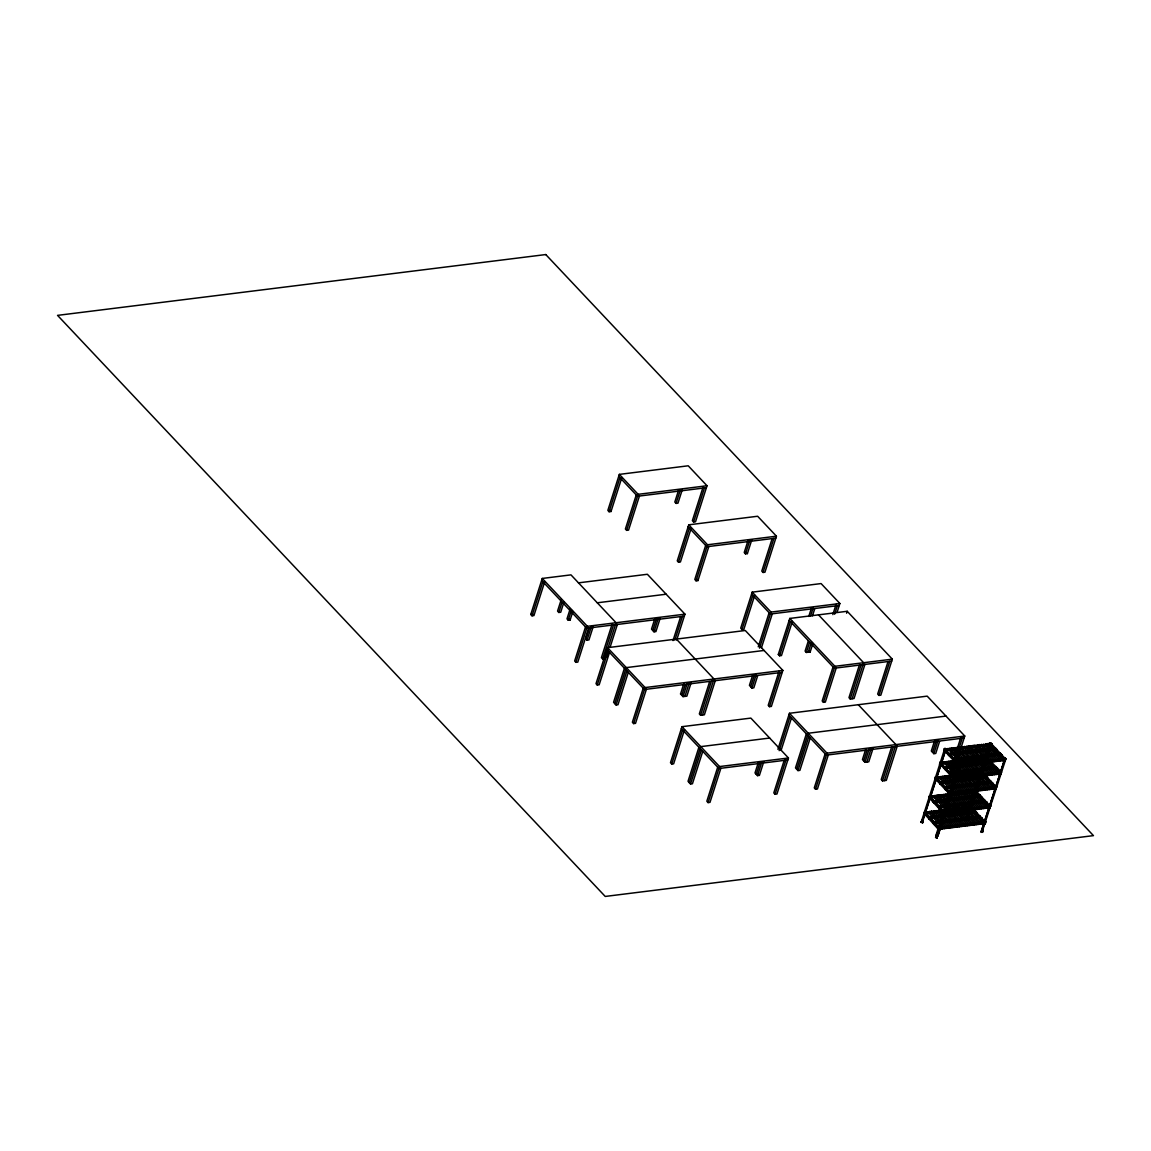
<?xml version="1.0" encoding="UTF-8"?>
<svg xmlns="http://www.w3.org/2000/svg" width="1151" height="1151" viewBox="0 0 1151 1151"><rect width="100%" height="100%" fill="white"/><g stroke="black" fill="none" stroke-linecap="round" stroke-linejoin="round"><path stroke-width="1.5" d="M923.821 813.757L925.217 814.663M959.056 775.198L959.373 774.22L974.638 790.42L974.897 792.392L930.44 797.888L931.547 797.787L931.878 796.751L930.166 796.204L931.85 796.765L931.087 798.794L928.699 797.931L931.073 797.456M934.828 778.882L935.418 779.716L937.058 776.968L935.821 778.177L949.489 792.679M937.058 777.026C937.374 779.486 933.677 776.191 936.526 776.767M939.533 764.106L940.151 764.926L941.489 762.005M954.74 777.357L953.488 778.45L954.74 777.357L940.094 762.235L941.158 761.962M971.214 808.189L971.919 808.937L972.278 807.93L970.264 808.333L970.595 807.297L984.292 821.843L985.889 821.756L985.285 823.943L985.242 821.109L983.558 821.066L983.227 822.102M990.234 808.06L989.587 807.239M990.882 806.017L988.479 805.196L987.687 807.225L990.105 808.131M1003.787 760.84L1005.341 760.739L1004.679 759.948M1005.96 758.797L1003.888 758.25L1003.571 759.228M921.26 821.627L922.642 822.692M966.782 816.807L966.667 816.678M937.216 836.158C935.993 835.108 937.231 837.669 936.54 835.425M937.331 836.446L937.216 835.612M982.853 830.907C980.767 828.921 983.573 831.727 981.817 829.986M983.012 830.461L982.335 829.756L982.853 830.518M921.85 820.217C923.865 822.131 921.75 818.836 922.598 822.807M936.986 837.036C933.878 837.482 938.583 837.424 936.396 835.626M960.236 764.365C957.92 763.314 960.869 764.652 959.819 765.271L960.438 765.933L960.754 764.969M969.027 815.311L967.272 815.124M1003.24 758.941L1003.571 757.905L1005.902 758.595L1004.809 758.207M958.452 764.523L957.474 764.638L957.805 763.602L960.812 764.365M938.842 829.713L940.094 829.324M949.676 794.78L950.87 794.348M956.467 777.918L955.229 778.134M959.085 766.58L959.905 766.048M982.177 771.343C985.774 773.242 978.249 771.458 981.616 771.141M989.011 745.143L991.184 745.632M1003.873 759.804L1002.78 759.933L1003.427 760.624L1003.758 759.588L990.277 745.172L991.802 743.863L989.572 743.042L991.874 743.776L991.212 743.042M937.734 835.698L936.626 836.36L936.209 835.18M968.61 815.253L991.802 743.647M938.54 829.526L924.512 814.002M945.618 811.757L943.575 810.836M949.158 793.773L949.561 794.737L949.949 791.859M940.266 764.465L953.776 778.81C957.79 781.774 952.769 778.623 954.74 777.083M974.681 790.248L973.832 792.521L976.091 792.924M944.64 811.901L943.935 813.858L989.4 807.786L975.185 792.463L976.739 791.025M980.048 773.199L982.163 773.947M987.644 759.315L986.939 759.2M987.558 757.3L986.925 756.552M935.763 836.878L937.202 837.525M936.008 836.187L937.964 835.928L960.538 764.077L959.056 763.559L935.849 835.64M937.087 837.899L937.115 837.151M980.954 831.713L981.918 831.08M981.544 830.504L1005.197 757.905L982.048 830.777M982.019 832.418L982.767 831.741M938.425 827.454C940.525 828.576 940.928 825.972 938.425 827.454L924.828 813.023L970.307 807.225L969.976 808.261L946.784 811.11M949.532 792.118L949.014 793.787M959.171 764.451L958.884 763.516M926.008 812.966L924.915 813.11L925.735 812.822M943.432 811.671L929.418 796.147M937.331 836.36L936.526 836.216L959.488 764.235L958.51 764.35L944.424 748.797M994.953 787.946L981.242 773.472L981.573 772.436L995.284 787.083L996.939 787.039L994.55 786.205L994.392 788.924L994.09 787.255M970.998 809.052C974.796 806.175 967.415 806.678 970.653 805.973M985.472 756.466L1001.658 772.206L1000.579 772.494M544.811 581.485L533.935 615.569L532.021 615.814L530.769 614.476L542.265 578.449L570.968 574.867L616.087 622.749L605.124 657.077M532.021 615.814L542.898 581.73M561.357 599.211L557.544 611.138L558.81 612.476L560.724 612.231L563.976 602.002M558.81 612.476L562.062 602.246M570.249 608.663L566.983 618.878L568.234 620.216L570.148 619.972L572.867 611.454M568.234 620.216L571.5 609.987M703.232 486.6L692.355 520.684L693.607 522.022L695.521 521.777L707.016 485.751L688.226 465.795L619.339 474.385L607.843 510.411L609.095 511.735L611.008 511.504L621.885 477.42M609.095 511.735L619.972 477.651M585.514 626.935L574.637 661.019L575.888 662.343L577.802 662.113L588.679 628.029M575.888 662.343L587.384 626.317L542.265 578.449M589.053 628.604L585.787 638.834L587.039 640.157L588.952 639.913L593.297 626.288M587.039 640.157L591.384 626.518M636.258 494.944L625.381 529.028L626.633 530.352L628.547 530.122L639.424 496.038M626.633 530.352L638.143 494.326L619.339 474.385M612.289 623.597L601.412 657.681L602.678 659.019L604.592 658.775M602.678 659.019L613.555 624.935M779.083 671.263L768.206 705.347L769.458 706.671L771.371 706.426L782.867 670.4L745.273 630.503L607.512 647.668L596.002 683.694L597.254 685.032L599.167 684.787L609.512 652.416M597.254 685.032L608.131 650.948M607.037 656.833L608.678 651.725M610.303 646.603L617.382 624.446M678.615 490.139L674.803 502.066L676.054 503.404L677.968 503.16L682.327 489.52M676.054 503.404L680.414 489.765M624.432 668.227L613.555 702.311L616.058 704.973L617.972 704.743L628.302 672.357M614.807 703.649L626.302 667.609L764.077 650.459M616.058 704.973L626.935 670.889M654.761 618.936L651.495 629.151L654.013 631.813L655.926 631.582L660.271 617.943M656.559 618.562L652.761 630.489L654.674 630.244M654.013 631.813L658.358 618.188M772.105 538.754L761.775 571.126L763.027 572.464L764.94 572.22L776.436 536.193L757.631 516.252L688.758 524.827L677.248 560.854L678.514 562.192L680.428 561.947L691.305 527.863L689.391 528.108L678.514 562.192M693.607 522.022L704.484 487.938M643.236 688.183L632.359 722.267L633.611 723.591L635.525 723.36L646.402 689.276M633.611 723.591L645.107 687.564L607.512 647.668M673.018 640.589L680.629 616.72M674.817 640.201L682.428 616.346M705.678 545.387L694.801 579.471L696.053 580.809L697.966 580.564L708.843 546.48M676.73 639.97L684.96 614.159L647.366 574.277L578.478 582.852M696.053 580.809L707.548 544.768L688.758 524.827M691.204 682.529L686.859 696.154L683.032 696.628L680.529 693.981L683.78 683.752M681.78 695.305L685.046 685.075M683.032 696.628L687.377 683.003M684.946 696.398L689.291 682.759M784.133 760.552L773.789 792.924L775.04 794.262L776.954 794.017L788.464 757.991L750.855 718.095L681.967 726.684L670.472 762.71L671.724 764.034L673.637 763.804L684.514 729.72M671.724 764.034L682.601 729.95M748.035 540.582L744.222 552.509L745.474 553.847L747.387 553.602L751.747 539.977M745.474 553.847L749.833 540.207M709.663 681.536L699.319 713.922L700.571 715.246L704.398 714.771L715.275 680.687L714.023 679.363M700.571 715.246L711.447 681.162M702.484 715.016L713.994 678.975L676.385 639.093M698.902 747.244L688.025 781.328L690.528 783.989L692.442 783.745L702.772 751.373M689.276 782.651L700.772 746.625L769.659 738.05M690.528 783.989L701.405 749.905M837.094 612.274L839.885 603.512L821.095 583.571L752.207 592.146L740.712 628.173L741.963 629.511L743.877 629.266L754.754 595.182M741.963 629.511L752.84 595.427M763.027 572.464L773.904 538.38M717.706 767.185L706.829 801.269L708.081 802.607L709.994 802.362L720.871 768.278M708.081 802.607L719.576 766.566L681.967 726.684M758.25 646.79L769.127 612.706M759.502 648.128L771.012 612.087L752.207 592.146M752.668 675.162L749.402 685.392L751.92 688.053L753.833 687.809L757.631 675.882M761.415 647.884L772.292 613.8M750.653 686.73L754.466 674.788M751.92 688.053L756.265 674.414M792.348 621.468L781.471 655.552L779.558 655.782L778.306 654.459L789.802 618.432L847.208 611.282L892.327 659.149L880.832 695.175L878.918 695.42L877.666 694.082L887.997 661.71M779.558 655.782L790.435 621.698M769.458 706.671L780.335 672.587M758.25 762.753L754.998 772.983L757.502 775.645L759.415 775.4L763.76 761.775M760.048 762.379L756.25 774.306L758.164 774.076M757.502 775.645L761.847 762.005M808.765 616.432L811.484 607.901M810.563 616.058L813.282 607.527M812.477 615.814L814.649 608.994M808.362 640.891L805.096 651.121L806.347 652.459L810.175 651.97L812.894 643.452M806.347 652.459L809.613 642.229M808.261 652.214L811.527 641.985M777.918 749.33L789.428 713.289L927.188 696.139L964.783 736.021L953.287 772.062M779.169 750.653L790.046 716.569M781.083 750.409L791.428 718.037M775.04 794.262L785.917 760.178L784.665 758.84M832.835 614.591L836.101 604.361M834.633 614.217L837.352 605.699M806.347 733.863L795.47 767.947L797.974 770.595L799.887 770.364L810.218 737.978M796.722 769.271L808.218 733.245L945.993 716.08M846.589 613.224L847.208 611.282M797.974 770.595L808.851 736.511M833.051 666.918L822.174 701.002L823.425 702.326L825.339 702.096L836.216 668.012L834.964 666.674M823.425 702.326L834.921 666.3L789.802 618.432M825.152 753.804L814.275 787.888L815.527 789.212L817.44 788.982L828.317 754.898M815.527 789.212L827.022 753.186L789.428 713.289M859.293 665.278L848.963 697.664L850.215 698.988L854.042 698.513L864.919 664.429M850.215 698.988L861.092 664.904M852.128 698.758L863.624 662.717L818.505 614.85M878.918 695.42L889.795 661.336M865.696 749.373L862.444 759.602L864.948 762.264L868.775 761.789L873.12 748.15M863.696 760.926L866.962 750.711M864.948 762.264L869.293 748.625M866.861 762.02L871.206 748.38M891.579 747.172L881.234 779.544L882.486 780.882L886.313 780.392L897.205 746.308L895.938 744.985M882.486 780.882L893.377 746.798M884.4 780.637L895.91 744.611L858.301 704.714M934.583 740.798L931.317 751.013L933.835 753.675L935.749 753.445L939.547 741.517M932.569 752.351L936.382 740.424M933.835 753.675L938.18 740.05M921.404 822.605L921.649 820.908M924.9 813.11L924.411 811.959L924.411 814.577L925.174 812.707M939.547 764.293L940.108 762.178M921.922 822.433L946.151 748.769L944.626 748.582L943.849 750.812L946.165 751.474M921.706 822.346L921.908 821.181M921.088 822.102C924.311 820.433 921.073 820.519 923.275 820.303M930.281 796.19L929.332 798.708M945.374 748.898L944.424 751.416M922.354 822.505L946.05 748.668M922.714 822.735L922.8 820.821L921.735 820.792M925.203 813.44L924.9 814.419L925.85 814.304L938.727 827.972L937.777 828.087L939.043 826.993L925.26 812.117L970.307 807.225M925.289 813.038L925.605 812.074L925.922 813.714M930.137 797.571L929.821 798.549L930.771 798.434L930.526 796.204M924.944 814.764L926.613 813.613M930.9 797.111L931.231 796.075L931.878 796.751M945.993 749.819L946.323 748.783L945.259 748.913L945.906 749.603M925.85 814.304L926.152 813.325L923.951 813.685M925.188 814.779L926.454 813.656M937.302 777.083L937.144 779.803L935.936 779.918L934.813 779.04L935.446 776.925M942.64 762.984L941.863 765.012L940.122 764.926M926.167 814.663L926.958 812.62L925.246 812.074L925.893 812.764C927.375 810.98 922.929 811.973 925.519 811.599M937.619 778.795L937.95 777.774M942.338 764.019L942.022 762.293M947.46 813.009L947.719 812.016L932.497 795.773L932.195 796.809M938.439 776.853L938.166 777.731M942.914 762.998L943.273 761.991L958.495 778.234L958.251 779.227M947.158 749.474L947.604 748.538L973.674 776.35L973.386 777.385M929.102 812.419L929.476 811.426L944.683 827.641L944.381 828.619M940.079 777.558L940.453 776.58L955.675 792.794L955.359 793.758M944.798 762.768L945.172 761.761L960.394 778.004L960.078 778.968M932.972 802.017L933.288 801.038L980.35 795.111L980.048 796.147M943.748 768.235L944.065 767.257L963.329 764.854M948.064 754.725L948.381 753.747L995.414 747.833M935.921 796.305L936.295 795.327L951.503 811.541L951.158 812.477M942.007 777.385L942.352 776.335L957.574 792.55L957.315 793.557M946.683 762.466L947.072 761.516M951.014 749.013L951.388 748.064M931.36 811.167L930.958 812.131M945.072 769.587L945.316 768.595L992.378 762.667L992.033 763.732M949.388 756.078L949.633 755.07L996.694 749.157L996.334 750.222M929.361 819.195L929.62 818.232L976.667 812.304L976.451 813.34M937.82 796.075L938.194 795.096M943.878 777.083L944.252 776.105L959.459 792.32L959.157 793.284M948.597 762.293L948.971 761.315M952.913 748.783L953.229 747.805L979.357 775.63L979.055 776.608M932.9 811.944L933.274 810.995L948.482 827.181L948.165 828.144M939.734 795.902L940.094 794.881L955.301 811.067L955.013 812.102M970.048 764.71L970.394 763.775L955.172 747.531L954.826 748.61M937.993 807.326L938.295 806.362L985.371 800.492L985.069 801.47M941.619 795.6L941.993 794.65M947.676 776.608L947.978 775.645L963.258 791.845L962.955 792.823M948.769 773.558L949.071 772.58L996.133 766.652M952.395 761.818L952.711 760.854L967.977 777.054L967.674 778.033M953.086 760.034L953.388 759.07L1000.464 753.2L1001.356 755.545L1001.787 754.552M956.711 748.308L957.085 747.359M960.999 736.885L950.122 770.969L951.373 772.292L962.25 738.208M945.374 789.687L945.604 788.694L992.666 782.766L992.45 783.831M949.546 776.306L949.82 775.386M950.093 774.896L950.338 773.904L997.385 767.976M958.61 748.078L958.984 747.085L974.192 763.3L973.818 764.25M938.583 811.239L938.828 810.232M945.403 795.125L945.777 794.118L960.999 810.362L960.682 811.34M956.193 761.343L956.553 760.336L971.775 776.58L971.458 777.558M960.495 747.833L960.869 746.855M940.482 810.995L940.856 810.016L956.064 826.231L955.762 827.209M947.287 794.823L947.561 793.96M958.064 761.056L958.452 760.106M962.38 747.531L962.768 746.596L988.853 774.45L988.522 775.371M942.367 810.692L942.64 809.815M943.791 810.808L942.381 811.93L943.36 811.815M936.497 778.896L980.954 773.4L981.285 772.364L980.638 771.688L936.223 777.213L950.453 792.535L948.438 792.938L949.776 791.83M954.237 779.874L954.467 776.997L953.157 778.148L953.963 778.997M942.41 811.901L942.727 810.923M948.482 792.91L948.784 791.931M953.503 777.141L953.201 778.119L955.172 777.745M957.503 764.609L957.819 763.631M948.769 793.24L950.021 792.147M957.805 764.926L959.056 763.847L958.754 764.811M937.936 828.878L938.497 826.878M958.596 763.818L957.977 765.76L959.128 766.58L959.776 764.307L1004.535 758.826M955.258 775.659L955.632 774.652M959.977 760.883L960.222 759.876M964.293 747.359L964.667 746.352L990.752 774.22L990.435 775.198M936.195 836.806L936.137 835.425M939.23 827.641L938.741 829.655M943.935 813.872L944.079 811.714M958.553 766.393L959.589 764.566M936.036 837.468L936.338 836.489M950.107 794.881L951.776 792.622L950.352 792.852M954.798 780.076L955.431 778.119M936.569 837.64L959.805 764.581M937.734 836.288L960.84 764.178L961.157 765.89L960.51 765.199M961.876 760.638L962.135 759.703M940.18 829.166L940.813 827.324L941.13 829.051L940.482 828.36M945.345 813.225L945.662 812.261M946.367 812.16L945.748 811.513L946.064 813.182L945.417 812.491M952.122 794.19L951.704 792.521M954.121 779.04L956.841 779.4L956.524 777.688M963.775 760.408L964.15 759.444M968.092 746.898L968.336 745.891M948.079 810.045L948.453 809.067M942.41 828.835L942.784 827.886L927.577 811.671M953.445 793.931L953.776 793.025L938.497 776.824M962.437 765.674L962.812 764.724M961.315 773.947L961.013 774.983M965.934 759.228L965.66 760.106M970.365 745.675L969.919 746.625M949.302 812.75L949.604 811.786L934.396 795.542M964.394 765.458L964.696 764.494M951.863 809.585L952.237 808.563L967.459 824.807L967.142 825.785M967.574 759.933L967.948 758.984M971.89 746.423L972.264 745.431L987.472 761.645L987.155 762.624M961.934 778.695L962.294 777.759L946.942 761.53M966.25 765.185L966.595 764.25M946.251 828.317L946.582 827.411L931.303 811.21M964.754 774.479L965.128 773.501L980.335 789.715L980.005 790.622M973.847 746.208L974.149 745.172M953.1 812.275L953.402 811.311L938.079 795.14M963.876 778.508L964.178 777.529L948.856 761.358M968.192 764.983L968.495 764.019M966.653 774.249L967.013 773.242M971.372 759.459L971.617 758.466M960.984 793.025L961.358 792.075L946.151 775.889M965.747 778.205L966.077 777.285L950.87 761.07M968.926 773.055L968.523 773.947M973.329 759.243L973.645 758.264M977.573 745.704L977.947 744.726M957.56 808.865L957.934 807.916M956.884 811.8L957.2 810.836L941.921 794.622M971.976 764.523L972.293 763.545M951.963 827.67L952.28 826.706L937.058 810.462M959.459 808.635L959.833 807.657L975.041 823.871L974.739 824.835M970.437 773.774L970.811 772.767L986.033 789.01L985.716 789.989M979.472 745.474L979.846 744.524L995.054 760.71L994.752 761.674M958.855 811.599L959.1 810.592L943.892 794.406M964.826 792.521L965.157 791.615L949.877 775.4M969.631 777.817L969.876 776.824L945.46 750.725M961.286 808.376L961.603 807.398M981.357 745.172L981.688 744.265L996.953 760.466L996.579 761.415M966.739 792.348L967.056 791.37L955.402 779.011M975.775 764.048L976.091 763.07M974.235 773.299L974.609 772.321L989.817 788.536L989.515 789.514M983.271 744.999L983.645 744.05L998.852 760.236L998.55 761.214M963.258 808.16L963.632 807.182L978.839 823.397L978.523 824.361M968.581 792.089L968.955 791.14L953.733 774.896M977.99 762.84L977.731 763.832M976.077 773.04L976.508 772.091M980.853 758.279L981.098 757.315M959.56 826.735L959.862 825.756L947.057 812.174M964.48 810.865L964.783 809.887L949.676 793.845M970.538 791.874L970.854 790.895L955.575 774.695M975.257 777.083L975.573 776.105L949.374 748.323M979.573 763.573L979.875 762.595M967.041 807.685L967.415 806.678M978.033 772.825L978.408 771.846L993.615 788.061L993.313 789.039M982.753 758.034L982.997 757.041M987.069 744.524L987.443 743.575M981.774 762.365L981.486 763.401M979.242 772.853L979.573 771.817L980.22 772.508L979.587 771.861M983.961 758.063L984.292 757.027L984.939 757.718M988.277 744.553L988.608 743.517L991.328 743.891M968.581 806.678L968.264 807.714L969.976 808.261L968.897 808.347L968.581 806.678L969.66 806.534M980.048 771.803L980.364 773.443M968.279 810.39L968.581 809.412L953.46 793.37M980.724 771.228L980.062 773.53M983.371 763.099L983.673 762.12L968.408 745.92M985.414 756.48L984.609 758.739L986.551 759.401M968.408 814.635L966.854 814.937L989.702 742.942L988.925 745.229L990.32 744.064L989.716 743.287M963.344 826.26L963.66 825.281L948.323 809.11M989.716 742.97L966.682 816.332M967.919 815.987L967.142 816.534L967.444 815.555M967.185 815.239C970.365 815.153 964.797 815.311 967.948 814.476M971.746 802.535L974.465 794.017M982.076 770.163L983.717 765.041M941.216 764.106L985.673 758.61L986.004 757.574L985.357 756.898L940.957 762.422L942.194 763.976M999.672 773.17L985.961 758.682L987.486 757.43M967.66 816.735L967.977 815.757M968.897 815.469L970.048 809.527M972.221 802.707L974.94 794.19M976.566 789.068L980.379 777.141M982.551 770.321L989.63 748.164M968.264 816.217L967.588 814.922M965.2 825.972L965.56 825.051L950.208 808.822L950.035 809.844M968.135 816.706L991.443 743.848L1005.226 758.567M971.617 808.592L971.933 807.628L970.984 807.743M975.89 793.212L977.156 792.089L975.185 792.463M982.206 773.328L982.925 774.105L983.213 773.098L981.285 773.443L982.22 773.357M976.868 793.097L977.199 792.061L976.221 792.176M982.925 774.105L983.256 773.069M991.788 743.92L991.961 745.805L990.982 745.92M972.063 809.916L972.379 808.937L957.042 792.722M978.134 790.924L978.436 789.96L963.114 773.789M982.853 776.134L983.155 775.17L957.013 747.33M974.034 809.7L974.278 808.707L958.999 792.507M985.055 774.925L984.709 775.86M969.027 825.483L969.358 824.576L954.078 808.362L953.791 809.398M975.861 809.441L976.177 808.477L960.97 792.291M981.918 790.449L982.235 789.485L966.955 773.271M986.105 777.155L986.407 776.119L939.345 782.047L940.353 784.349M986.637 775.659L986.954 774.695L960.754 746.898M990.953 762.149L991.27 761.185L975.933 745.014M995.457 747.877L996.392 750.193M970.94 825.31L971.243 824.332L955.905 808.117M975.127 812.016L975.372 811.023M934.166 803.384L934.54 802.362L981.616 796.506L981.371 797.47M972.897 825.094L973.142 824.102L957.819 807.93M992.91 761.933L993.169 760.94L977.832 744.769M979.659 808.966L979.961 808.002L964.855 791.96M976.566 824.576L976.94 823.627L961.603 807.455M980.134 817.339L980.393 816.332M991.126 782.479L991.414 781.443L944.352 787.37L945.302 789.672M983.458 808.506L983.76 807.527L968.638 791.485M994.234 774.724L994.536 773.745L979.328 757.559M986.263 802.837L986.695 801.844M981.458 818.663L981.688 817.627M980.422 824.13L980.738 823.152L965.401 806.98M982.321 823.9L982.637 822.922L967.43 806.736M987.241 808.031L987.558 807.052L972.437 791.01M998.032 774.249L998.334 773.271L983.012 757.099M1002.334 760.739L1002.65 759.761L987.313 743.589M998.967 773.371L999.269 772.393L999.902 773.069M983.558 822.389L983.875 821.411M988.479 806.52L989.745 805.427M994.55 787.529L995.802 786.435M999.269 772.738L1000.521 771.645M983.4 823.728L983.717 822.764L971.847 809.959M981.616 830.231C979.76 832.044 984.119 832.36 981.803 831.439M1005.125 757.876L981.904 829.483M981.573 831.799L982.048 830.159M981.918 832.015L982.58 830.317M1005.96 758.667L982.105 831.957M929.835 797.24C932.497 796.161 928.253 794.622 928.742 798.003M1005.327 757.991L1004.219 758.638L1005.758 758.883M1000.838 771.99L999.269 771.415L999.111 774.134L1000.176 774.004M971.602 807.297L971.185 806.204M945.532 750.769L945.144 751.56M941.216 764.278L940.813 765.113M986.004 757.574L941.46 763.127L941.82 762.235M936.209 779.817L936.497 779.069L948.539 791.874M929.879 798.895L930.44 798.06M999.917 772.148L1000.32 771.314L1000.521 772.522M995.486 786.205L995.255 787.039L995.629 786.119M985.932 821.972L984.335 822.001L984.637 820.98M945.503 750.754L946.18 751.502L946.338 748.826L946.64 750.495L945.547 750.61L989.975 745.057L989.342 744.409M945.805 749.589L946.122 748.812M941.547 763.07L941.806 762.322M941.187 764.264L940.928 765.027L940.223 764.35M930.152 798.794L930.411 798.046L943.662 812.102L942.712 812.218L943.964 811.138M930.727 796.837L931.03 796.104M926.109 811.973L925.706 812.793M1004.607 757.847L1004.262 758.653L1005.255 758.523M988.551 807.887L988.838 807.153L972.537 809.095M984.306 821.943L984.537 821.066M1004.435 758.667L1004.78 757.876M923.289 820.418L923.044 821.008M966.624 816.433L967.703 815.901M943.417 810.908L943.489 813.685M991.241 745.79L992.248 744.798L990.277 745.172M982.882 830.331L982.004 829.67M937.202 837.295L936.871 838.057M982.407 832.374L982.35 831.238L981.069 831.972M982.58 832.187L982.134 831.151M996.248 789.111L994.637 788.982M954.352 761.602L954.639 760.394L1001.715 754.538M976.998 758.725L977.3 757.761M934.727 811.685L935.159 810.692L950.381 826.936L950.007 827.886M977.213 776.867L977.472 775.875L951.273 748.078M1000.377 760.94L1000.751 759.991L985.529 743.747M992.277 774.925L992.651 773.976L966.567 746.179M996.176 774.522L996.435 773.515L970.235 745.719M962.639 811.124L962.898 810.131L947.618 793.917M983.86 790.262L984.134 789.241L968.854 773.04M966.423 810.664L966.682 809.657L951.417 793.442M987.601 789.687L987.932 788.766L972.581 772.551M953.805 827.411L954.179 826.461L938.842 810.29M975.472 811.081L928.353 816.908L929.303 819.21M961.43 826.432L961.761 825.526L946.554 809.311M981.486 808.707L981.861 807.757L966.595 791.557L966.264 792.463M981.745 817.742L934.626 823.555L934.252 824.562L933.058 823.195L933.375 822.231L980.465 816.419M989.083 762.451L989.371 761.415L974.034 745.244M972.422 791.571L972.753 790.665L957.531 774.45M991.385 789.212L991.716 788.306L976.393 772.134M977.746 809.139L978.077 808.232L962.797 792.032M957.675 827.022L957.963 825.986L930.67 797.053M985.371 808.319L985.659 807.283L970.451 791.097M945.676 748.51L944.41 748.668L945.676 749.675M967.459 816.764L968.365 816.347M921.937 820.534L922.901 820.721M968.379 815.412L967.444 815.081M922.8 820.879L922.181 820.649M944.482 748.596L945.892 749.157L944.726 748.625L921.26 821.915L922.124 822.404M1000.881 774.35L999.485 774.35M984.824 758.394L986.465 759.387M942.87 812.779L929.447 798.132M921.534 821.512L921.519 822.246M968.02 816.131L967.243 816.678M968.005 817.066L966.811 816.692M960.596 764.509L959.761 764.638M967.041 814.85L968.61 815.426M985.112 823.987L983.587 823.742M953.719 778.982L954.841 778.781L940.54 763.386L941.489 763.228M638.143 494.326L707.016 485.751M706.397 487.693L637.51 496.268L618.72 476.327M707.548 544.768L776.436 536.193M775.817 538.136L706.93 546.725L688.125 526.77M597.283 602.793L666.17 594.218M530.769 614.476L532.668 614.246M587.384 626.317L684.96 614.159M684.341 616.116L586.765 628.259L541.646 580.392M771.012 612.087L839.885 603.512M839.266 605.455L770.379 614.044L751.589 594.089M778.306 654.459L780.22 654.214M645.107 687.564L782.867 670.4M782.248 672.342L644.488 689.507L606.879 649.61M834.921 666.3L892.327 659.149M891.708 661.091L834.302 668.242L789.183 620.375M680.529 693.981L682.442 693.736M719.576 766.566L788.464 757.991M827.022 753.186L964.783 736.021M787.831 759.933L718.958 768.523L681.349 728.626M964.164 737.978L826.404 755.128L788.795 715.246M945.273 748.97L990.292 744.078M944.827 749.848L990.32 744.064M946.18 750.164L944.913 751.258L945.863 751.143L945.618 748.913M991.313 744.884L992.291 744.769M944.467 762.969L949.69 762.307M953.157 761.876L960.121 761.012M963.588 760.581L968.811 759.933M972.293 759.502L977.501 758.854M980.983 758.408L985.673 758.61M941.863 763.674L940.597 764.768L941.547 764.652L941.302 762.422M987.644 757.977L986.378 759.07L987.328 758.955M986.997 758.394L987.975 758.279M985.961 758.682L986.939 758.567M990.608 744.136L1004.823 759.459L960.38 764.998L959.776 764.307M968.509 764.192L973.717 763.545M978.911 762.912L984.148 762.25M987.558 761.847L994.579 760.94M998.061 760.509L1001.543 760.077M1004.492 760.494L959.445 765.343M935.792 778.148L981.285 772.364M938.007 777.975L951.92 776.234M957.143 775.587L962.351 774.94M965.833 774.508L971.041 773.86M974.523 773.414L980.954 773.4M982.508 772.35L981.587 772.465L982.378 772.206M937.144 778.464L935.878 779.558L936.828 779.443L936.583 777.213M955.459 777.817L1000.953 772.033M956.078 778.508L1000.507 772.968L986.292 757.646M958.984 778.349L955.129 778.853L955.805 779.673M962.452 777.918L967.674 777.27M971.142 776.839L978.105 775.975M981.573 775.544L986.795 774.882M990.277 774.45L995.486 773.803M955.762 779.486L1000.176 773.947M951.359 793.298L995.788 787.759L995.14 787.068M930.166 796.204L949.647 793.816M955.992 792.924L961.819 792.305M971.645 790.982L966.523 791.557M975.113 790.55L980.335 789.888M983.817 789.457L989.026 788.809M993.745 788.248L995.457 788.795L951.043 794.276M930.209 797.168L974.609 791.456M973.832 792.521L974.897 792.392L974.25 791.701M986.623 801.83L939.547 807.685L939.187 808.693M970.595 807.297L971.573 807.182L985.198 821.728M925.519 813.743L944.395 811.527M988.018 806.204L990.162 805.815M945.029 811.599L990.81 806.16L989.802 806.275M945.288 812.289L989.831 806.851L975.516 791.428M944.726 812.563L951.676 811.7M955.157 811.268L960.366 810.621M963.847 810.189L969.056 809.527M938.756 826.648L937.446 827.799L938.425 827.67M984.163 821.929L984.81 822.62L939.763 827.511L984.177 821.987M939.417 828.504L945.014 827.785M948.496 827.353L953.704 826.706M957.186 826.274L972.825 824.317M976.307 823.886L979.774 823.454M940.065 829.137L984.479 823.656M921.419 821.872L922.268 822.015M958.179 765.458L944.539 750.84M982.263 832.288L981.098 831.842M967.185 816.073L968.308 816.836M967.818 817.081L966.969 816.807M935.49 837.381L936.31 837.928M990.709 745.848L989.169 745.273M975.616 793.125L974.077 792.564M971.386 807.081L969.833 806.52M989.989 743.345L991.443 743.848M985.529 756.883L987.011 757.416M980.177 773.63L981.674 774.148M936.597 836.82L937.115 837.784M936.526 836.216L935.691 837.151L936.871 837.396M974.624 790.579L976.393 791.226L990.133 805.858M950.942 794.377L950.409 793.643M1004.319 758.782L1004.794 759.473M989.702 744.165L989.083 743.503L989.4 745.129M1004.219 759.545L1003.586 758.883L1003.902 760.523M990.838 762.365L992.018 763.703M985.4 757.675L984.767 757.013L985.083 758.653M969.732 758.754L996.19 786.867L951.086 792.607L951.402 794.248L950.784 793.571M983.774 774.983L994.32 786.176M995.183 787.86L994.55 787.183L994.867 788.823M965.991 759.2L981.256 775.4M945.762 749.761L959.488 764.235M961.33 774.004L976.537 790.19M989.198 806.031L989.486 805.11L989.731 806.75M989.126 806.837L988.493 806.175L988.81 807.815M746.136 552.279L747.387 553.602M955.819 777.817L956.121 779.457L955.503 778.781M972.796 809.844L983.342 821.023M969.689 807.326L969.056 806.65L969.372 808.29M956.38 794.219L970.48 809.182M935.504 779.141L949.187 793.658M808.923 650.646L810.175 651.97M940.741 828.13L940.108 827.454L940.425 829.094M696.715 579.241L697.966 580.564M609.757 510.166L611.008 511.504M568.896 618.648L570.148 619.972M987.414 778.45L987.659 777.457L940.597 783.385L940.238 784.392M975.904 791.874L975.602 792.852L976.552 792.737L976.854 791.759L975.904 791.874M981.976 772.882L981.659 773.86L982.609 773.745L982.925 772.767L981.976 772.882M990.997 744.582L990.694 745.56L991.644 745.445L991.946 744.467L990.997 744.582M994.867 788.147L994.565 788.895L994.896 788.162M545.775 254.558L57.55 315.374L605.225 896.442L1093.45 835.626L545.775 254.558"/></g></svg>
